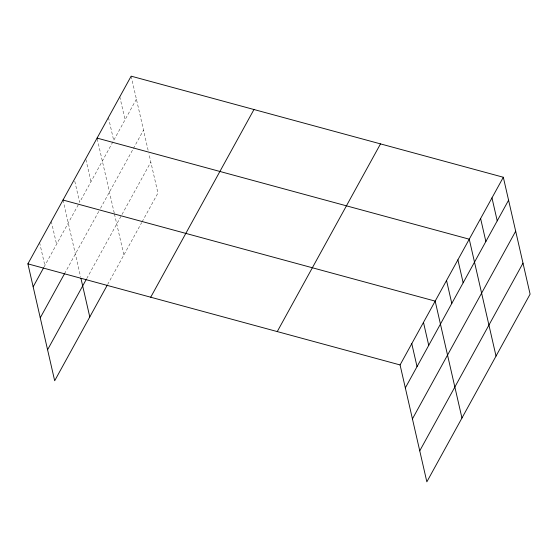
<?xml version="1.0" encoding="UTF-8"?>
<svg xmlns="http://www.w3.org/2000/svg" width="558" height="558" viewBox="0 0 558 558"><rect width="100%" height="100%" fill="white"/><g stroke="black" fill="none" stroke-linecap="round" stroke-linejoin="round"><path stroke-width="0.42" stroke-dasharray="2.79 2.09" d="M44.026 267.059L78.811 203.823M136.41 99.122L79.62 202.352L74.36 179.39M64.498 273.748L98.892 211.231M100.51 208.28L132.964 149.293M133.369 148.554L143.511 130.119M86.734 278.568L150.827 162.064M107.624 284.496L141.697 222.558M142.109 221.819L157.928 193.061L148.902 153.659M131.151 76.16L148.128 150.297M119.796 96.806L125.055 119.768M108.433 117.452L113.692 140.414M97.266 138.921L114.251 213.072M114.439 213.916L123.855 254.999M85.911 159.567L90.982 181.706M63.005 200.036L80.561 276.691M51.301 221.31L56.56 244.264M39.604 242.584L44.856 265.538"/><path stroke-width="0.84" d="M107.22 285.236L54.677 380.751L27.9 263.857L131.151 76.16L503.323 177.249L530.1 294.143L426.849 481.84L400.072 364.939L503.323 177.249M33.159 286.812L43.608 267.819M40.26 317.809L64.498 273.748M47.576 349.754L86.33 279.3M150.716 297.212L253.967 109.521M277.256 331.578L380.507 143.887M405.331 387.894L508.582 200.203M412.432 418.891L515.683 231.2M419.749 450.836L522.999 263.146M97.078 138.098L469.25 239.187L496.027 356.081M63.005 200.036L435.177 301.118L461.954 418.019M27.9 263.857L400.072 364.939M491.968 197.895L497.227 220.849M480.612 218.541L485.872 241.495M457.895 259.826L463.154 282.787M446.54 280.472L451.792 303.433M423.48 322.391L428.732 345.346M411.776 343.665L417.035 366.62M80.945 278.372L89.782 316.937"/></g></svg>
